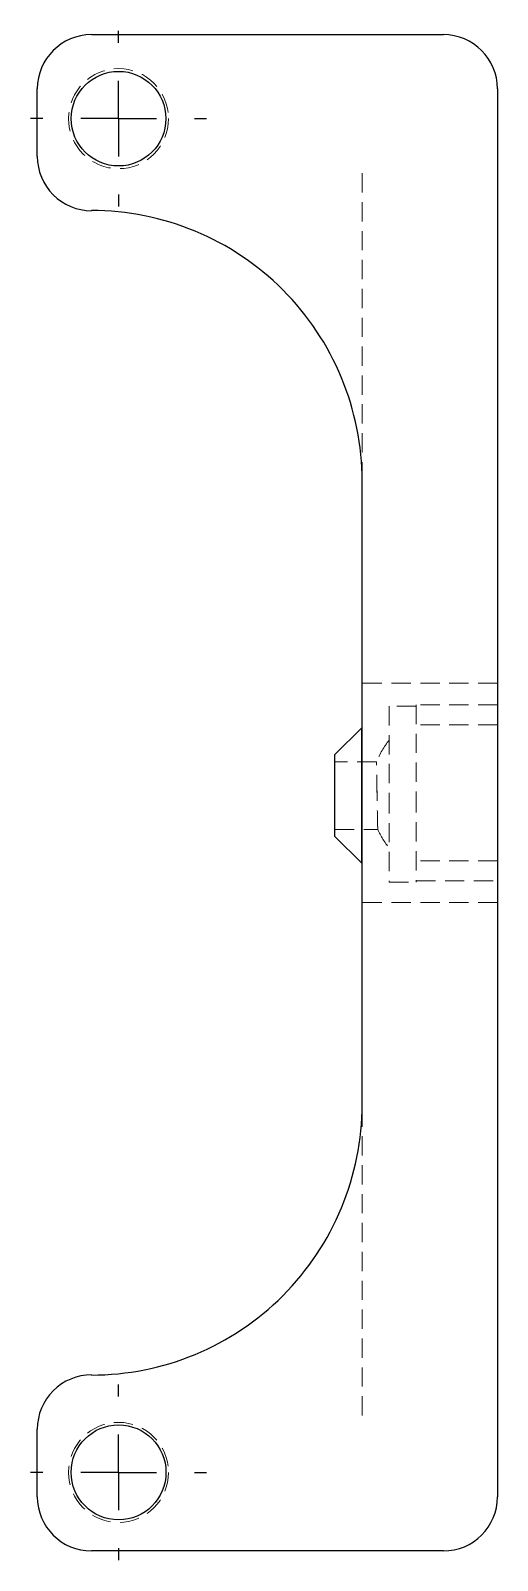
# Model space of a CAD drawing. Header units: millimetres. Extents: x 65 to 238, y 6 to 173.
# Drawn here: x 207.4 to 238.2, y 6.4 to 107.3 of the extents above.
import ezdxf

# ---------------------------------------------------------------- set-up
doc = ezdxf.new("R2010")
doc.units = ezdxf.units.MM
doc.linetypes.add('HIDDEN', pattern=[1.905, 1.27, -0.635])
doc.layers.add('10', color=7, linetype='Continuous')

# ---------------------------------------------------------------- blocks, each defined once
blk = doc.blocks.new('SW_CENTERMARKSYMBOL_2')
at = {"layer": '10', "color": 0}
for p, q in [((0, 5), (0, 5.8)), ((0, 0), (0, 2.5)), ((-5, 0), (-5.8, 0)), ((0, 0), (-2.5, 0)), ((0, 0), (0, -2.5)), ((0, 0), (2.5, 0)), ((5, 0), (5.8, 0)), ((0, -5), (0, -5.8))]:
    blk.add_line(p, q, dxfattribs=at)
blk = doc.blocks.new('SW_CENTERMARKSYMBOL_3')
at = {"layer": '10', "color": 0}
for p, q in [((0, 5), (0, 5.8)), ((0, 0), (0, 2.5)), ((-5, 0), (-5.8, 0)), ((0, 0), (-2.5, 0)), ((0, 0), (0, -2.5)), ((0, 0), (2.5, 0)), ((5, 0), (5.8, 0)), ((0, -5), (0, -5.8))]:
    blk.add_line(p, q, dxfattribs=at)

msp = doc.modelspace()

# ---------------------------------------------------------------- linework, layer by layer
at = {"color": 7, "linetype": 'Continuous', "lineweight": 25}
for p, q in [((211.39, 107), (234.61, 107)), ((207.82, 98.96), (207.82, 103.43)), ((238.18, 103.43), (238.18, 10.57)), ((229.25, 36.46), (229.25, 77.54)), ((229.23, 61.29), (227.46, 59.52)), ((229.25, 61.29), (229.23, 61.29)), ((229.23, 56.82), (229.23, 61.29)), ((227.46, 56.82), (227.46, 59.52)), ((227.46, 54.12), (227.46, 56.82)), ((229.23, 52.36), (229.23, 56.82)), ((227.46, 54.12), (229.23, 52.36)), ((229.23, 52.36), (229.25, 52.36)), ((207.82, 10.57), (207.82, 15.04)), ((234.61, 7), (211.39, 7))]:
    msp.add_line(p, q, dxfattribs=at)
at = {"color": 7, "linetype": 'HIDDEN', "lineweight": 18}
for p, q in [((229.25, 77.54), (229.25, 98.07)), ((238.18, 64.23), (229.25, 64.23)), ((231.04, 62.71), (231.04, 56.91)), ((232.82, 62.71), (231.04, 62.71)), ((232.82, 62.8), (232.82, 56.96)), ((238.18, 62.8), (232.82, 62.8)), ((238.18, 61.48), (232.82, 61.48)), ((230.2, 59.05), (227.46, 59.05)), ((230.23, 57.2), (230.24, 56.81)), ((231.04, 56.91), (231.04, 51.11)), ((232.82, 56.96), (232.82, 51.11)), ((227.46, 54.59), (230.28, 54.59)), ((238.18, 52.52), (232.82, 52.52)), ((231.04, 51.11), (232.82, 51.11)), ((232.82, 51.2), (238.18, 51.2)), ((238.18, 49.77), (229.25, 49.77)), ((229.25, 15.93), (229.25, 36.46))]:
    msp.add_line(p, q, dxfattribs=at)
for centre in [(213.18, 101.46), (213.18, 12.18)]:
    msp.add_circle(centre, 3.3, dxfattribs=at)
at = {"color": 7, "linetype": 'Continuous', "lineweight": 25}
for centre, radius in [((213.18, 101.46), 3.12), ((213.18, 12.18), 3.13)]:
    msp.add_circle(centre, radius, dxfattribs=at)
for centre, radius, start, end in [((211.39, 103.43), 3.57, 90, 180), ((234.61, 103.43), 3.57, 0, 90), ((211.39, 98.96), 3.57, 180, 270.0001), ((211.39, 77.54), 17.86, 360, 90.0001), ((211.39, 36.46), 17.86, 269.9999, 360), ((211.39, 15.04), 3.57, 89.9999, 180), ((211.39, 10.57), 3.57, 180, 270), ((234.61, 10.57), 3.57, 270, 0)]:
    msp.add_arc(centre, radius, start, end, dxfattribs=at)
at = {"color": 7, "linetype": 'HIDDEN', "lineweight": 18}
for start, end in [(141.3752, 158.1237), (203.9199, 218.6248)]:
    msp.add_arc((235.5, 56.91), 5.71, start, end, dxfattribs=at)
for points, knots in [([(230.24, 56.91), (230.23, 57.15), (230.23, 57.64), (230.22, 58.24), (230.21, 58.7), (230.2, 59), (230.2, 59.02), (230.2, 59.04)], [0, 0, 0, 0, 0.209155, 0.434525, 0.605035, 0.802997, 1, 1, 1, 1]), ([(230.28, 54.59), (230.28, 54.59), (230.28, 54.55), (230.28, 54.7), (230.27, 55.01), (230.26, 55.48), (230.25, 56.09), (230.24, 56.58), (230.24, 56.82)], [0, 0, 0, 0, 0.00811, 0.228285, 0.4172638, 0.580413, 0.7973854, 1, 1, 1, 1])]:
    msp.add_open_spline(points, degree=3, knots=knots, dxfattribs=at)
msp.add_open_spline([(230.24, 56.82), (230.24, 56.85), (230.24, 56.88), (230.24, 56.91)], degree=3, dxfattribs=at)

# ---------------------------------------------------------------- block references
at = {"layer": '10'}
for name, p in [('SW_CENTERMARKSYMBOL_3', (213.18, 101.46)), ('SW_CENTERMARKSYMBOL_2', (213.18, 12.18))]:
    msp.add_blockref(name, p, dxfattribs=at)

doc.saveas('drawing.dxf')
